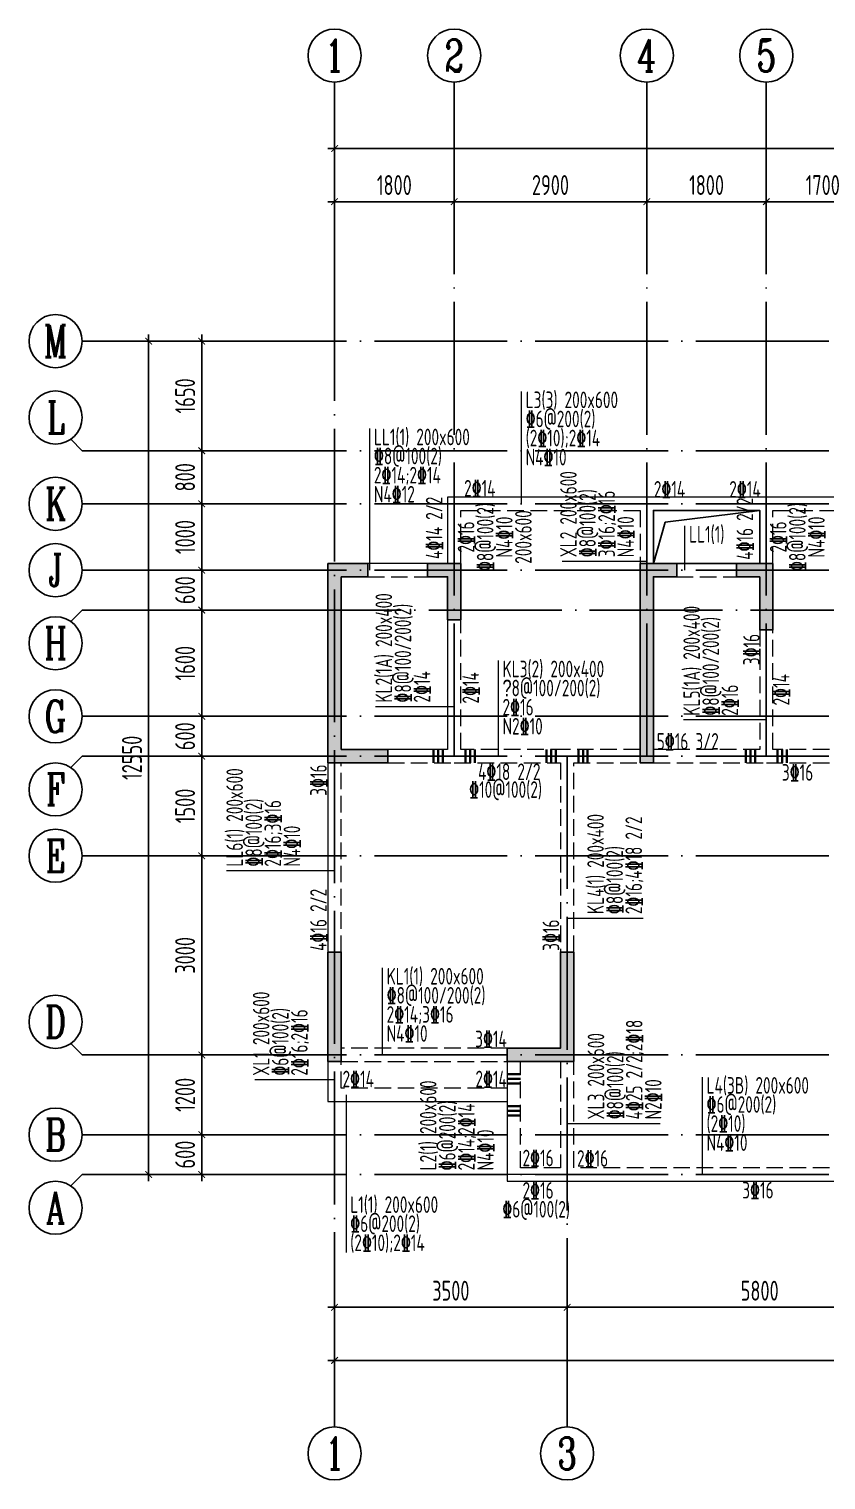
# Model space of a CAD drawing. Extents: x -812054 to 22247, y -644080 to 1003627.
# Drawn here: x -256271 to -244273, y -438365 to -416515 of the extents above; entities that cross this region are included whole.
import ezdxf
from ezdxf.enums import TextEntityAlignment as Align

# ---------------------------------------------------------------- set-up
doc = ezdxf.new("R2010")
doc.units = 0
doc.header["$LTSCALE"] = 1000
doc.linetypes.add('DASH', pattern=[0.35, 0.25, -0.1])
doc.linetypes.add('DOTE', pattern=[2.42, 2, -0.2, 0.02, -0.2])
doc.layers.get('0').update_dxf_attribs({"linetype": 'CONTINUOUS'})
doc.layers.get('DEFPOINTS').update_dxf_attribs({"linetype": 'CONTINUOUS'})
for name, color, linetype in [('A-AXIS', 1, 'CONTINUOUS'), ('A-DOTE', 10, 'DOTE'), ('AXIS_NUM', 7, 'CONTINUOUS'), ('S-D洞口', 4, 'CONTINUOUS'), ('S-L主梁线', 4, 'DASH'), ('S-L梁编号', 6, 'CONTINUOUS'), ('S-L梁配筋', 7, 'CONTINUOUS'), ('S-Q墙填充', 252, 'CONTINUOUS'), ('S-Q墙实线', 6, 'CONTINUOUS'), ('S-Y一般标注', 3, 'CONTINUOUS')]:
    doc.layers.add(name, color=color, linetype=linetype)
doc.layers.add('梁附加箍筋', color=1, linetype='CONTINUOUS', lineweight=35)
doc.styles.add('TSSD_Axis', font='complex.shx', dxfattribs={"width": 0.7, "bigfont": 'hztxt.shx'})
doc.styles.add('TSSD_DIMENSION', font='Tssdeng.shx', dxfattribs={"width": 0.7, "bigfont": 'tssdchn.shx'})
doc.styles.add('TSSD_REIN', font='tssdeng.shx', dxfattribs={"width": 0.7, "height": 300, "bigfont": 'tssdchn.shx'})
doc.dimstyles.new('TSSD_100_100', dxfattribs={"dimtxt": 300, "dimasz": 100, "dimexe": 100, "dimexo": 250, "dimgap": 100, "dimtad": 1, "dimdec": 0, "dimzin": 0, "dimdsep": 46, "dimtxsty": 'TSSD_DIMENSION', "dimblk": 'ARCHTICK', "dimcen": 0, "dimdle": 100, "dimclrt": 7, "dimadec": 0, "dimazin": 0, "dimtfac": 1, "dimtdec": 0, "dimtix": 1, "dimtmove": 2, "dimatfit": 3, "dimldrblk": 'ARCHTICK', "dimfxl": 1, "dimtolj": 1, "dimtzin": 0, "dimarcsym": 0})

# ---------------------------------------------------------------- blocks, each defined once
blk = doc.blocks.new('ts_axno')
at = {"color": 0, "linetype": 'ByBlock', "lineweight": -2}
blk.add_circle((0, 0), 0.5, dxfattribs=at)
at = {"color": 0, "linetype": 'ByBlock', "lineweight": -2, "style": 'TSSD_Axis', "width": 0.7}
blk.add_attdef('A', text='', height=0.6, dxfattribs=at).set_placement((0, 0), align=Align.MIDDLE_CENTER)
blk = doc.blocks.new('_ArchTick')
at = {"color": 0, "linetype": 'ByBlock', "const_width": 0.15}
blk.add_lwpolyline([(-0.5, -0.5), (0.5, 0.5)], dxfattribs=at)
blk = doc.blocks.new('*D137')
at = {"layer": 'DEFPOINTS', "color": 0, "transparency": 16777216}
for p in [(6400, 19250), (4600, 18250), (6400, 18250)]:
    blk.add_point(p, dxfattribs=at)
at = {"layer": 'S-Y一般标注', "color": 0, "lineweight": -2, "transparency": 16777216}
for p, q in [((4500, 19250), (6500, 19250)), ((4600, 18500), (4600, 19350)), ((6400, 18500), (6400, 19350))]:
    blk.add_line(p, q, dxfattribs=at)
at = {"layer": 'S-Y一般标注', "color": 0, "lineweight": -2, "transparency": 16777216, "xscale": 100, "yscale": 100, "zscale": 100, "rotation": 180}
blk.add_blockref('_ArchTick', (4600, 19250), dxfattribs=at)
at = {"layer": 'S-Y一般标注', "color": 0, "lineweight": -2, "transparency": 16777216, "xscale": 100, "yscale": 100, "zscale": 100}
blk.add_blockref('_ArchTick', (6400, 19250), dxfattribs=at)
at = {"layer": 'S-Y一般标注', "color": 7, "transparency": 16777216, "insert": (5500, 19500), "char_height": 300, "attachment_point": 5, "style": 'TSSD_DIMENSION'}
blk.add_mtext('\\A1;1800', dxfattribs=at)
blk = doc.blocks.new('*D138')
at = {"layer": 'DEFPOINTS', "color": 0, "transparency": 16777216}
for p in [(9300, 19250), (6400, 18250), (9300, 18250)]:
    blk.add_point(p, dxfattribs=at)
at = {"layer": 'S-Y一般标注', "color": 0, "lineweight": -2, "transparency": 16777216}
for p, q in [((6300, 19250), (9400, 19250)), ((6400, 18500), (6400, 19350)), ((9300, 18500), (9300, 19350))]:
    blk.add_line(p, q, dxfattribs=at)
at = {"layer": 'S-Y一般标注', "color": 0, "lineweight": -2, "transparency": 16777216, "xscale": 100, "yscale": 100, "zscale": 100, "rotation": 180}
blk.add_blockref('_ArchTick', (6400, 19250), dxfattribs=at)
at = {"layer": 'S-Y一般标注', "color": 0, "lineweight": -2, "transparency": 16777216, "xscale": 100, "yscale": 100, "zscale": 100}
blk.add_blockref('_ArchTick', (9300, 19250), dxfattribs=at)
at = {"layer": 'S-Y一般标注', "color": 7, "transparency": 16777216, "insert": (7850, 19500), "char_height": 300, "attachment_point": 5, "style": 'TSSD_DIMENSION'}
blk.add_mtext('\\A1;2900', dxfattribs=at)
blk = doc.blocks.new('*D139')
at = {"layer": 'DEFPOINTS', "color": 0, "transparency": 16777216}
for p in [(11100, 19250), (9300, 18250), (11100, 18250)]:
    blk.add_point(p, dxfattribs=at)
at = {"layer": 'S-Y一般标注', "color": 0, "lineweight": -2, "transparency": 16777216}
for p, q in [((9200, 19250), (11200, 19250)), ((9300, 18500), (9300, 19350)), ((11100, 18500), (11100, 19350))]:
    blk.add_line(p, q, dxfattribs=at)
at = {"layer": 'S-Y一般标注', "color": 0, "lineweight": -2, "transparency": 16777216, "xscale": 100, "yscale": 100, "zscale": 100, "rotation": 180}
blk.add_blockref('_ArchTick', (9300, 19250), dxfattribs=at)
at = {"layer": 'S-Y一般标注', "color": 0, "lineweight": -2, "transparency": 16777216, "xscale": 100, "yscale": 100, "zscale": 100}
blk.add_blockref('_ArchTick', (11100, 19250), dxfattribs=at)
at = {"layer": 'S-Y一般标注', "color": 7, "transparency": 16777216, "insert": (10200, 19500), "char_height": 300, "attachment_point": 5, "style": 'TSSD_DIMENSION'}
blk.add_mtext('\\A1;1800', dxfattribs=at)
blk = doc.blocks.new('*D140')
at = {"layer": 'DEFPOINTS', "color": 0, "transparency": 16777216}
for p in [(12800, 19250), (11100, 18250), (12800, 18250)]:
    blk.add_point(p, dxfattribs=at)
at = {"layer": 'S-Y一般标注', "color": 0, "lineweight": -2, "transparency": 16777216}
for p, q in [((11000, 19250), (12900, 19250)), ((11100, 18500), (11100, 19350)), ((12800, 18500), (12800, 19350))]:
    blk.add_line(p, q, dxfattribs=at)
at = {"layer": 'S-Y一般标注', "color": 0, "lineweight": -2, "transparency": 16777216, "xscale": 100, "yscale": 100, "zscale": 100, "rotation": 180}
blk.add_blockref('_ArchTick', (11100, 19250), dxfattribs=at)
at = {"layer": 'S-Y一般标注', "color": 0, "lineweight": -2, "transparency": 16777216, "xscale": 100, "yscale": 100, "zscale": 100}
blk.add_blockref('_ArchTick', (12800, 19250), dxfattribs=at)
at = {"layer": 'S-Y一般标注', "color": 7, "transparency": 16777216, "insert": (11950, 19500), "char_height": 300, "attachment_point": 5, "style": 'TSSD_DIMENSION'}
blk.add_mtext('\\A1;1700', dxfattribs=at)
blk = doc.blocks.new('*D159')
at = {"layer": 'DEFPOINTS', "color": 0, "transparency": 16777216}
for p in [(54600, 20050), (4600, 18250), (54600, 18250)]:
    blk.add_point(p, dxfattribs=at)
at = {"layer": 'S-Y一般标注', "color": 0, "lineweight": -2, "transparency": 16777216}
for p, q in [((4600, 18500), (4600, 20150)), ((54600, 18500), (54600, 20150)), ((4500, 20050), (54700, 20050))]:
    blk.add_line(p, q, dxfattribs=at)
at = {"layer": 'S-Y一般标注', "color": 0, "lineweight": -2, "transparency": 16777216, "xscale": 100, "yscale": 100, "zscale": 100, "rotation": 180}
blk.add_blockref('_ArchTick', (4600, 20050), dxfattribs=at)
at = {"layer": 'S-Y一般标注', "color": 0, "lineweight": -2, "transparency": 16777216, "xscale": 100, "yscale": 100, "zscale": 100}
blk.add_blockref('_ArchTick', (54600, 20050), dxfattribs=at)
at = {"layer": 'S-Y一般标注', "color": 7, "transparency": 16777216, "insert": (29600, 20300), "char_height": 300, "attachment_point": 5, "style": 'TSSD_DIMENSION'}
blk.add_mtext('\\A1;50000', dxfattribs=at)
blk = doc.blocks.new('*D160')
at = {"layer": 'DEFPOINTS', "color": 0, "transparency": 16777216}
for p in [(2600, 5200), (3600, 5200), (3600, 4600)]:
    blk.add_point(p, dxfattribs=at)
at = {"layer": 'S-Y一般标注', "color": 0, "lineweight": -2, "transparency": 16777216}
for p, q in [((2600, 5200), (2600, 5300)), ((3350, 5200), (2500, 5200)), ((2600, 4600), (2600, 5200)), ((3350, 4600), (2500, 4600)), ((2600, 4600), (2600, 4500))]:
    blk.add_line(p, q, dxfattribs=at)
at = {"layer": 'S-Y一般标注', "color": 0, "lineweight": -2, "transparency": 16777216, "xscale": 100, "yscale": 100, "zscale": 100}
for p, rotation in [((2600, 5200), 270), ((2600, 4600), 90)]:
    blk.add_blockref('_ArchTick', p, dxfattribs=dict(at, rotation=rotation))
at = {"layer": 'S-Y一般标注', "color": 7, "transparency": 16777216, "insert": (2350, 4900), "char_height": 300, "attachment_point": 5, "rotation": 90, "style": 'TSSD_DIMENSION'}
blk.add_mtext('\\A1;600', dxfattribs=at)
blk = doc.blocks.new('*D161')
at = {"layer": 'DEFPOINTS', "color": 0, "transparency": 16777216}
for p in [(2600, 10900), (3600, 10900), (3600, 9400)]:
    blk.add_point(p, dxfattribs=at)
at = {"layer": 'S-Y一般标注', "color": 0, "lineweight": -2, "transparency": 16777216}
for p, q in [((2600, 9300), (2600, 11000)), ((3350, 10900), (2500, 10900)), ((3350, 9400), (2500, 9400))]:
    blk.add_line(p, q, dxfattribs=at)
at = {"layer": 'S-Y一般标注', "color": 0, "lineweight": -2, "transparency": 16777216, "xscale": 100, "yscale": 100, "zscale": 100}
for p, rotation in [((2600, 10900), 90), ((2600, 9400), 270)]:
    blk.add_blockref('_ArchTick', p, dxfattribs=dict(at, rotation=rotation))
at = {"layer": 'S-Y一般标注', "color": 7, "transparency": 16777216, "insert": (2350, 10150), "char_height": 300, "attachment_point": 5, "rotation": 90, "style": 'TSSD_DIMENSION'}
blk.add_mtext('\\A1;1500', dxfattribs=at)
blk = doc.blocks.new('*D162')
at = {"layer": 'DEFPOINTS', "color": 0, "transparency": 16777216}
for p in [(2600, 11500), (3600, 11500), (3600, 10900)]:
    blk.add_point(p, dxfattribs=at)
at = {"layer": 'S-Y一般标注', "color": 0, "lineweight": -2, "transparency": 16777216}
for p, q in [((2600, 11500), (2600, 11600)), ((3350, 11500), (2500, 11500)), ((2600, 10900), (2600, 11500)), ((3350, 10900), (2500, 10900)), ((2600, 10900), (2600, 10800))]:
    blk.add_line(p, q, dxfattribs=at)
at = {"layer": 'S-Y一般标注', "color": 0, "lineweight": -2, "transparency": 16777216, "xscale": 100, "yscale": 100, "zscale": 100}
for p, rotation in [((2600, 11500), 270), ((2600, 10900), 90)]:
    blk.add_blockref('_ArchTick', p, dxfattribs=dict(at, rotation=rotation))
at = {"layer": 'S-Y一般标注', "color": 7, "transparency": 16777216, "insert": (2350, 11200), "char_height": 300, "attachment_point": 5, "rotation": 90, "style": 'TSSD_DIMENSION'}
blk.add_mtext('\\A1;600', dxfattribs=at)
blk = doc.blocks.new('*D163')
at = {"layer": 'DEFPOINTS', "color": 0, "transparency": 16777216}
for p in [(2600, 13100), (3600, 13100), (3600, 11500)]:
    blk.add_point(p, dxfattribs=at)
at = {"layer": 'S-Y一般标注', "color": 0, "lineweight": -2, "transparency": 16777216}
for p, q in [((2600, 11400), (2600, 13200)), ((3350, 13100), (2500, 13100)), ((3350, 11500), (2500, 11500))]:
    blk.add_line(p, q, dxfattribs=at)
at = {"layer": 'S-Y一般标注', "color": 0, "lineweight": -2, "transparency": 16777216, "xscale": 100, "yscale": 100, "zscale": 100}
for p, rotation in [((2600, 13100), 90), ((2600, 11500), 270)]:
    blk.add_blockref('_ArchTick', p, dxfattribs=dict(at, rotation=rotation))
at = {"layer": 'S-Y一般标注', "color": 7, "transparency": 16777216, "insert": (2350, 12300), "char_height": 300, "attachment_point": 5, "rotation": 90, "style": 'TSSD_DIMENSION'}
blk.add_mtext('\\A1;1600', dxfattribs=at)
blk = doc.blocks.new('*D164')
at = {"layer": 'DEFPOINTS', "color": 0, "transparency": 16777216}
for p in [(2600, 13700), (3600, 13700), (3600, 13100)]:
    blk.add_point(p, dxfattribs=at)
at = {"layer": 'S-Y一般标注', "color": 0, "lineweight": -2, "transparency": 16777216}
for p, q in [((2600, 13700), (2600, 13800)), ((3350, 13700), (2500, 13700)), ((2600, 13100), (2600, 13700)), ((3350, 13100), (2500, 13100)), ((2600, 13100), (2600, 13000))]:
    blk.add_line(p, q, dxfattribs=at)
at = {"layer": 'S-Y一般标注', "color": 0, "lineweight": -2, "transparency": 16777216, "xscale": 100, "yscale": 100, "zscale": 100}
for p, rotation in [((2600, 13700), 270), ((2600, 13100), 90)]:
    blk.add_blockref('_ArchTick', p, dxfattribs=dict(at, rotation=rotation))
at = {"layer": 'S-Y一般标注', "color": 7, "transparency": 16777216, "insert": (2350, 13400), "char_height": 300, "attachment_point": 5, "rotation": 90, "style": 'TSSD_DIMENSION'}
blk.add_mtext('\\A1;600', dxfattribs=at)
blk = doc.blocks.new('*D165')
at = {"layer": 'DEFPOINTS', "color": 0, "transparency": 16777216}
for p in [(2600, 14700), (3600, 14700), (3600, 13700)]:
    blk.add_point(p, dxfattribs=at)
at = {"layer": 'S-Y一般标注', "color": 0, "lineweight": -2, "transparency": 16777216}
for p, q in [((3350, 14700), (2500, 14700)), ((2600, 13600), (2600, 14800)), ((3350, 13700), (2500, 13700))]:
    blk.add_line(p, q, dxfattribs=at)
at = {"layer": 'S-Y一般标注', "color": 0, "lineweight": -2, "transparency": 16777216, "xscale": 100, "yscale": 100, "zscale": 100}
for p, rotation in [((2600, 14700), 90), ((2600, 13700), 270)]:
    blk.add_blockref('_ArchTick', p, dxfattribs=dict(at, rotation=rotation))
at = {"layer": 'S-Y一般标注', "color": 7, "transparency": 16777216, "insert": (2350, 14200), "char_height": 300, "attachment_point": 5, "rotation": 90, "style": 'TSSD_DIMENSION'}
blk.add_mtext('\\A1;1000', dxfattribs=at)
blk = doc.blocks.new('*D166')
at = {"layer": 'DEFPOINTS', "color": 0, "transparency": 16777216}
for p in [(1800, 17150), (3600, 17150), (3600, 4600)]:
    blk.add_point(p, dxfattribs=at)
at = {"layer": 'S-Y一般标注', "color": 0, "lineweight": -2, "transparency": 16777216}
for p, q in [((3350, 17150), (1700, 17150)), ((1800, 4500), (1800, 17250)), ((3350, 4600), (1700, 4600))]:
    blk.add_line(p, q, dxfattribs=at)
at = {"layer": 'S-Y一般标注', "color": 0, "lineweight": -2, "transparency": 16777216, "xscale": 100, "yscale": 100, "zscale": 100}
for p, rotation in [((1800, 17150), 90), ((1800, 4600), 270)]:
    blk.add_blockref('_ArchTick', p, dxfattribs=dict(at, rotation=rotation))
at = {"layer": 'S-Y一般标注', "color": 7, "transparency": 16777216, "insert": (1550, 10875), "char_height": 300, "attachment_point": 5, "rotation": 90, "style": 'TSSD_DIMENSION'}
blk.add_mtext('\\A1;12550', dxfattribs=at)
blk = doc.blocks.new('*D167')
at = {"layer": 'DEFPOINTS', "color": 0, "transparency": 16777216}
for p in [(2600, 15500), (3600, 15500), (3600, 14700)]:
    blk.add_point(p, dxfattribs=at)
at = {"layer": 'S-Y一般标注', "color": 0, "lineweight": -2, "transparency": 16777216}
for p, q in [((2600, 14600), (2600, 15600)), ((3350, 15500), (2500, 15500)), ((3350, 14700), (2500, 14700))]:
    blk.add_line(p, q, dxfattribs=at)
at = {"layer": 'S-Y一般标注', "color": 0, "lineweight": -2, "transparency": 16777216, "xscale": 100, "yscale": 100, "zscale": 100}
for p, rotation in [((2600, 15500), 90), ((2600, 14700), 270)]:
    blk.add_blockref('_ArchTick', p, dxfattribs=dict(at, rotation=rotation))
at = {"layer": 'S-Y一般标注', "color": 7, "transparency": 16777216, "insert": (2350, 15100), "char_height": 300, "attachment_point": 5, "rotation": 90, "style": 'TSSD_DIMENSION'}
blk.add_mtext('\\A1;800', dxfattribs=at)
blk = doc.blocks.new('*D168')
at = {"layer": 'DEFPOINTS', "color": 0, "transparency": 16777216}
for p in [(2600, 6400), (3600, 6400), (3600, 5200)]:
    blk.add_point(p, dxfattribs=at)
at = {"layer": 'S-Y一般标注', "color": 0, "lineweight": -2, "transparency": 16777216}
for p, q in [((3350, 6400), (2500, 6400)), ((2600, 5100), (2600, 6500)), ((3350, 5200), (2500, 5200))]:
    blk.add_line(p, q, dxfattribs=at)
at = {"layer": 'S-Y一般标注', "color": 0, "lineweight": -2, "transparency": 16777216, "xscale": 100, "yscale": 100, "zscale": 100}
for p, rotation in [((2600, 6400), 90), ((2600, 5200), 270)]:
    blk.add_blockref('_ArchTick', p, dxfattribs=dict(at, rotation=rotation))
at = {"layer": 'S-Y一般标注', "color": 7, "transparency": 16777216, "insert": (2350, 5800), "char_height": 300, "attachment_point": 5, "rotation": 90, "style": 'TSSD_DIMENSION'}
blk.add_mtext('\\A1;1200', dxfattribs=at)
blk = doc.blocks.new('*D169')
at = {"layer": 'DEFPOINTS', "color": 0, "transparency": 16777216}
for p in [(2600, 9400), (3600, 9400), (3600, 6400)]:
    blk.add_point(p, dxfattribs=at)
at = {"layer": 'S-Y一般标注', "color": 0, "lineweight": -2, "transparency": 16777216}
for p, q in [((3350, 9400), (2500, 9400)), ((2600, 6300), (2600, 9500)), ((3350, 6400), (2500, 6400))]:
    blk.add_line(p, q, dxfattribs=at)
at = {"layer": 'S-Y一般标注', "color": 0, "lineweight": -2, "transparency": 16777216, "xscale": 100, "yscale": 100, "zscale": 100}
for p, rotation in [((2600, 9400), 90), ((2600, 6400), 270)]:
    blk.add_blockref('_ArchTick', p, dxfattribs=dict(at, rotation=rotation))
at = {"layer": 'S-Y一般标注', "color": 7, "transparency": 16777216, "insert": (2350, 7900), "char_height": 300, "attachment_point": 5, "rotation": 90, "style": 'TSSD_DIMENSION'}
blk.add_mtext('\\A1;3000', dxfattribs=at)
blk = doc.blocks.new('*D174')
at = {"layer": 'DEFPOINTS', "color": 0, "transparency": 16777216}
for p in [(8100, 3600), (13900, 3600), (13900, 2600)]:
    blk.add_point(p, dxfattribs=at)
at = {"layer": 'S-Y一般标注', "color": 0, "lineweight": -2, "transparency": 16777216}
for p, q in [((8100, 3350), (8100, 2500)), ((13900, 3350), (13900, 2500)), ((8000, 2600), (14000, 2600))]:
    blk.add_line(p, q, dxfattribs=at)
at = {"layer": 'S-Y一般标注', "color": 0, "lineweight": -2, "transparency": 16777216, "xscale": 100, "yscale": 100, "zscale": 100, "rotation": 180}
blk.add_blockref('_ArchTick', (8100, 2600), dxfattribs=at)
at = {"layer": 'S-Y一般标注', "color": 0, "lineweight": -2, "transparency": 16777216, "xscale": 100, "yscale": 100, "zscale": 100}
blk.add_blockref('_ArchTick', (13900, 2600), dxfattribs=at)
at = {"layer": 'S-Y一般标注', "color": 7, "transparency": 16777216, "insert": (11000, 2850), "char_height": 300, "attachment_point": 5, "style": 'TSSD_DIMENSION'}
blk.add_mtext('\\A1;5800', dxfattribs=at)
blk = doc.blocks.new('*D182')
at = {"layer": 'DEFPOINTS', "color": 0, "transparency": 16777216}
for p in [(4600, 3600), (54600, 3600), (54600, 1800)]:
    blk.add_point(p, dxfattribs=at)
at = {"layer": 'S-Y一般标注', "color": 0, "lineweight": -2, "transparency": 16777216}
for p, q in [((4600, 3350), (4600, 1700)), ((54600, 3350), (54600, 1700)), ((4500, 1800), (54700, 1800))]:
    blk.add_line(p, q, dxfattribs=at)
at = {"layer": 'S-Y一般标注', "color": 0, "lineweight": -2, "transparency": 16777216, "xscale": 100, "yscale": 100, "zscale": 100, "rotation": 180}
blk.add_blockref('_ArchTick', (4600, 1800), dxfattribs=at)
at = {"layer": 'S-Y一般标注', "color": 0, "lineweight": -2, "transparency": 16777216, "xscale": 100, "yscale": 100, "zscale": 100}
blk.add_blockref('_ArchTick', (54600, 1800), dxfattribs=at)
at = {"layer": 'S-Y一般标注', "color": 7, "transparency": 16777216, "insert": (29600, 2050), "char_height": 300, "attachment_point": 5, "style": 'TSSD_DIMENSION'}
blk.add_mtext('\\A1;50000', dxfattribs=at)
blk = doc.blocks.new('*D184')
at = {"layer": 'DEFPOINTS', "color": 0, "transparency": 16777216}
for p in [(4600, 3600), (8100, 3600), (8100, 2600)]:
    blk.add_point(p, dxfattribs=at)
at = {"layer": 'S-Y一般标注', "color": 0, "lineweight": -2, "transparency": 16777216}
for p, q in [((4600, 3350), (4600, 2500)), ((8100, 3350), (8100, 2500)), ((4500, 2600), (8200, 2600))]:
    blk.add_line(p, q, dxfattribs=at)
at = {"layer": 'S-Y一般标注', "color": 0, "lineweight": -2, "transparency": 16777216, "xscale": 100, "yscale": 100, "zscale": 100, "rotation": 180}
blk.add_blockref('_ArchTick', (4600, 2600), dxfattribs=at)
at = {"layer": 'S-Y一般标注', "color": 0, "lineweight": -2, "transparency": 16777216, "xscale": 100, "yscale": 100, "zscale": 100}
blk.add_blockref('_ArchTick', (8100, 2600), dxfattribs=at)
at = {"layer": 'S-Y一般标注', "color": 7, "transparency": 16777216, "insert": (6350, 2850), "char_height": 300, "attachment_point": 5, "style": 'TSSD_DIMENSION'}
blk.add_mtext('\\A1;3500', dxfattribs=at)
blk = doc.blocks.new('*D198')
at = {"layer": 'DEFPOINTS', "color": 0, "transparency": 16777216}
for p in [(2600, 17150), (3600, 17150), (3600, 15500)]:
    blk.add_point(p, dxfattribs=at)
at = {"layer": 'S-Y一般标注', "color": 0, "lineweight": -2, "transparency": 16777216}
for p, q in [((3350, 17150), (2500, 17150)), ((2600, 15400), (2600, 17250)), ((3350, 15500), (2500, 15500))]:
    blk.add_line(p, q, dxfattribs=at)
at = {"layer": 'S-Y一般标注', "color": 0, "lineweight": -2, "transparency": 16777216, "xscale": 100, "yscale": 100, "zscale": 100}
for p, rotation in [((2600, 17150), 90), ((2600, 15500), 270)]:
    blk.add_blockref('_ArchTick', p, dxfattribs=dict(at, rotation=rotation))
at = {"layer": 'S-Y一般标注', "color": 7, "transparency": 16777216, "insert": (2350, 16325), "char_height": 300, "attachment_point": 5, "rotation": 90, "style": 'TSSD_DIMENSION'}
blk.add_mtext('\\A1;1650', dxfattribs=at)
blk = doc.blocks.new('20210807.15312078')
at = {"layer": 'S-Q墙填充'}
h = blk.add_hatch(color=252, dxfattribs=at)
h.dxf.hatch_style = 1
h.paths.add_polyline_path([(61116, 65940), (61516, 65940), (61516, 66140), (60916, 66140), (60916, 63140), (61816, 63140), (61816, 63340), (61116, 63340)])
h = blk.add_hatch(color=252, dxfattribs=at)
h.dxf.hatch_style = 1
h.paths.add_polyline_path([(62916, 66140), (62416, 66140), (62416, 65940), (62716, 65940), (62716, 65290), (62916, 65290)])
h = blk.add_hatch(color=252, dxfattribs=at)
h.dxf.hatch_style = 1
h.paths.add_polyline_path([(65616, 66140), (65616, 63140), (65816, 63140), (65816, 65940), (66166, 65940), (66166, 66140)])
h = blk.add_hatch(color=252, dxfattribs=at)
h.dxf.hatch_style = 1
h.paths.add_polyline_path([(67416, 65940), (67416, 65140), (67616, 65140), (67616, 66140), (67066, 66140), (67066, 65940)])
h = blk.add_hatch(color=252, dxfattribs=at)
h.dxf.hatch_style = 1
h.paths.add_polyline_path([(61116, 58640), (61116, 60290), (60916, 60290), (60916, 58640)])
h = blk.add_hatch(color=252, dxfattribs=at)
h.dxf.hatch_style = 1
h.paths.add_polyline_path([(64616, 60290), (64416, 60290), (64416, 58840), (63716, 58840), (63616, 58840), (63616, 58640), (63716, 58640), (64616, 58640)])
at = {"layer": 'S-D洞口', "color": 5}
blk.add_lwpolyline([(65816, 66140), (67416, 66140), (67416, 66940), (65816, 66940), (65816, 66140), (65993, 66762), (67416, 66940)], dxfattribs=at)
at = {"layer": 'S-L主梁线', "linetype": 'ByBlock', "lineweight": 18}
for p, q in [((62716, 67140), (62716, 66140)), ((65716, 67140), (62716, 67140)), ((67516, 67140), (65716, 67140)), ((69116, 67140), (67516, 67140)), ((65816, 66940), (67416, 66940)), ((65816, 66140), (65816, 66940)), ((67416, 66940), (67416, 66140)), ((62416, 66140), (61516, 66140)), ((67066, 66140), (66166, 66140)), ((62716, 65290), (62716, 63340)), ((62716, 63340), (61816, 63340)), ((60916, 63140), (60916, 60290)), ((60916, 58640), (60916, 58040)), ((63616, 58640), (63616, 56840)), ((60916, 58040), (63616, 58040)), ((63616, 56840), (64516, 56840)), ((64516, 56840), (82516, 56840))]:
    blk.add_line(p, q, dxfattribs=at)
at = {"layer": 'S-L主梁线', "linetype": 'DASH', "lineweight": 18}
for p, q in [((62916, 66940), (65616, 66940)), ((62916, 66140), (62916, 66940)), ((65616, 66940), (65616, 66140)), ((67616, 66940), (69116, 66940)), ((67616, 66140), (67616, 66940)), ((61516, 65940), (62416, 65940)), ((66166, 65940), (67066, 65940)), ((62916, 63340), (62916, 65290)), ((67416, 65140), (67416, 63340)), ((67616, 63340), (67616, 65140)), ((64516, 63340), (62916, 63340)), ((65616, 63340), (64516, 63340)), ((67416, 63340), (65816, 63340)), ((70216, 63340), (67616, 63340)), ((61116, 60290), (61116, 63140)), ((61816, 63140), (62816, 63140)), ((62816, 63140), (64416, 63140)), ((64416, 63140), (64416, 60290)), ((64616, 63140), (65616, 63140)), ((64616, 60290), (64616, 63140)), ((65816, 63140), (67516, 63140)), ((67516, 63140), (70216, 63140)), ((63616, 58840), (61116, 58840)), ((61116, 58640), (63616, 58640)), ((61116, 58240), (61116, 58640)), ((63816, 57040), (63816, 58640)), ((64416, 58640), (64416, 57040)), ((64616, 57040), (64616, 58640)), ((63616, 58240), (61116, 58240)), ((64416, 57040), (63816, 57040)), ((70216, 57040), (64616, 57040))]:
    blk.add_line(p, q, dxfattribs=at)
at = {"layer": 'S-Q墙实线'}
for points in [[(61116, 65940), (61516, 65940), (61516, 66140), (60916, 66140), (60916, 63140), (61816, 63140), (61816, 63340), (61116, 63340)], [(62916, 66140), (62416, 66140), (62416, 65940), (62716, 65940), (62716, 65290), (62916, 65290)], [(65616, 66140), (65616, 63140), (65816, 63140), (65816, 65940), (66166, 65940), (66166, 66140)], [(67416, 65940), (67416, 65140), (67616, 65140), (67616, 66140), (67066, 66140), (67066, 65940)], [(61116, 58640), (61116, 60290), (60916, 60290), (60916, 58640)]]:
    blk.add_lwpolyline(points, close=True, dxfattribs=at)
blk.add_lwpolyline([(63716, 58840), (63616, 58840), (63616, 58640), (63716, 58640), (64616, 58640), (64616, 60290), (64416, 60290), (64416, 58840), (63716, 58840)], dxfattribs=at)
blk = doc.blocks.new('20210726.16395156')
at = {"layer": 'A-AXIS'}
for p, q in [((4600, 18249.9), (4600, 21049.9)), ((6400, 18249.9), (6400, 21049.9)), ((9300, 18249.9), (9300, 21049.9)), ((11100, 18249.9), (11100, 21049.9)), ((3600, 17150), (800, 17150)), ((800, 15500), (628.4, 15671.7)), ((3600, 15500), (800, 15500)), ((3600, 14700), (800, 14700)), ((3600, 13700), (800, 13700)), ((800, 13100.3), (628.4, 12928.7)), ((3600, 13100.3), (800, 13100.3)), ((3600, 11500), (800, 11500)), ((800, 10900), (628.4, 10728.4)), ((3600, 10900), (800, 10900)), ((3600, 9400), (800, 9400)), ((800, 6400), (628.4, 6571.7)), ((3600, 6400), (800, 6400)), ((3600, 5200), (800, 5200)), ((800, 4600), (628.4, 4428.4)), ((3600, 4600), (800, 4600)), ((4600, 3600), (4600, 800)), ((8100, 3600), (8100, 800))]:
    blk.add_line(p, q, dxfattribs=at)
at = {"layer": 'A-DOTE'}
for p, q in [((4600, 18249.9), (4600, 3600)), ((6400, 10900), (6400, 18249.9)), ((9300, 10900), (9300, 18249.9)), ((11100, 10900), (11100, 18249.9)), ((55600, 17150), (3600, 17150)), ((55600, 15500), (3600, 15500)), ((55600, 14700), (3600, 14700)), ((55600, 13700), (3600, 13700)), ((3600, 13100.3), (55600, 13100.3)), ((55600, 11500), (3600, 11500)), ((55600, 10900), (3600, 10900)), ((8100, 10900), (8100, 3600)), ((55600, 9400), (3600, 9400)), ((55600, 6400), (3600, 6400)), ((55600, 5200), (3600, 5200)), ((55600, 4600), (3600, 4600))]:
    blk.add_line(p, q, dxfattribs=at)
at = {"layer": 'A-AXIS'}
ref = blk.add_blockref('ts_axno', (4600, 21449.9), dxfattribs=dict(at, xscale=800, yscale=800, zscale=800))
ref.add_attrib('1', '1', dxfattribs={"layer": 'AXIS_NUM', "height": 480, "style": 'TSSD_Axis', "width": 0.7}).set_placement((4600, 21449.9), align=Align.MIDDLE_CENTER)
ref = blk.add_blockref('ts_axno', (6400, 21449.9), dxfattribs=dict(at, xscale=800, yscale=800, zscale=800))
ref.add_attrib('2', '2', dxfattribs={"layer": 'AXIS_NUM', "height": 480, "style": 'TSSD_Axis', "width": 0.7}).set_placement((6400, 21449.9), align=Align.MIDDLE_CENTER)
ref = blk.add_blockref('ts_axno', (9300, 21449.9), dxfattribs=dict(at, xscale=800, yscale=800, zscale=800))
ref.add_attrib('3', '4', dxfattribs={"layer": 'AXIS_NUM', "height": 480, "style": 'TSSD_Axis', "width": 0.7}).set_placement((9300, 21449.9), align=Align.MIDDLE_CENTER)
ref = blk.add_blockref('ts_axno', (11100, 21449.9), dxfattribs=dict(at, xscale=800, yscale=800, zscale=800))
ref.add_attrib('4', '5', dxfattribs={"layer": 'AXIS_NUM', "height": 480, "style": 'TSSD_Axis', "width": 0.7}).set_placement((11100, 21449.9), align=Align.MIDDLE_CENTER)
ref = blk.add_blockref('ts_axno', (400, 17150), dxfattribs=dict(at, xscale=800, yscale=800, zscale=800))
ref.add_attrib('G', 'M', dxfattribs={"layer": 'AXIS_NUM', "height": 480, "style": 'TSSD_Axis', "width": 0.7}).set_placement((400, 17150), align=Align.MIDDLE_CENTER)
ref = blk.add_blockref('ts_axno', (400, 16000), dxfattribs=dict(at, xscale=800, yscale=800, zscale=800))
ref.add_attrib('G', 'L', dxfattribs={"layer": 'AXIS_NUM', "height": 480, "style": 'TSSD_Axis', "width": 0.7}).set_placement((400, 16000), align=Align.MIDDLE_CENTER)
ref = blk.add_blockref('ts_axno', (400, 14700), dxfattribs=dict(at, xscale=800, yscale=800, zscale=800))
ref.add_attrib('G', 'K', dxfattribs={"layer": 'AXIS_NUM', "height": 480, "style": 'TSSD_Axis', "width": 0.7}).set_placement((400, 14700), align=Align.MIDDLE_CENTER)
ref = blk.add_blockref('ts_axno', (400, 13700), dxfattribs=dict(at, xscale=800, yscale=800, zscale=800))
ref.add_attrib('G', 'J', dxfattribs={"layer": 'AXIS_NUM', "height": 480, "style": 'TSSD_Axis', "width": 0.7}).set_placement((400, 13700), align=Align.MIDDLE_CENTER)
ref = blk.add_blockref('ts_axno', (400, 12600.3), dxfattribs=dict(at, xscale=800, yscale=800, zscale=800))
ref.add_attrib('C', 'H', dxfattribs={"layer": 'AXIS_NUM', "height": 480, "style": 'TSSD_Axis', "width": 0.7}).set_placement((400, 12600.3), align=Align.MIDDLE_CENTER)
ref = blk.add_blockref('ts_axno', (400, 11500), dxfattribs=dict(at, xscale=800, yscale=800, zscale=800))
ref.add_attrib('D', 'G', dxfattribs={"layer": 'AXIS_NUM', "height": 480, "style": 'TSSD_Axis', "width": 0.7}).set_placement((400, 11500), align=Align.MIDDLE_CENTER)
ref = blk.add_blockref('ts_axno', (400, 10400), dxfattribs=dict(at, xscale=800, yscale=800, zscale=800))
ref.add_attrib('C', 'F', dxfattribs={"layer": 'AXIS_NUM', "height": 480, "style": 'TSSD_Axis', "width": 0.7}).set_placement((400, 10400), align=Align.MIDDLE_CENTER)
ref = blk.add_blockref('ts_axno', (400, 9400), dxfattribs=dict(at, xscale=800, yscale=800, zscale=800))
ref.add_attrib('B', 'E', dxfattribs={"layer": 'AXIS_NUM', "height": 480, "style": 'TSSD_Axis', "width": 0.7}).set_placement((400, 9400), align=Align.MIDDLE_CENTER)
ref = blk.add_blockref('ts_axno', (400, 6900), dxfattribs=dict(at, xscale=800, yscale=800, zscale=800, rotation=180))
ref.add_attrib('C', 'D', dxfattribs={"layer": 'AXIS_NUM', "height": 480, "style": 'TSSD_Axis', "width": 0.7}).set_placement((400, 6900), align=Align.MIDDLE_CENTER)
ref = blk.add_blockref('ts_axno', (400, 5200), dxfattribs=dict(at, xscale=800, yscale=800, zscale=800))
ref.add_attrib('A', 'B', dxfattribs={"layer": 'AXIS_NUM', "height": 480, "style": 'TSSD_Axis', "width": 0.7}).set_placement((400, 5200), align=Align.MIDDLE_CENTER)
ref = blk.add_blockref('ts_axno', (400, 4100), dxfattribs=dict(at, xscale=800, yscale=800, zscale=800))
ref.add_attrib('F', 'A', dxfattribs={"layer": 'AXIS_NUM', "height": 480, "style": 'TSSD_Axis', "width": 0.7}).set_placement((400, 4100), align=Align.MIDDLE_CENTER)
ref = blk.add_blockref('ts_axno', (4600, 400), dxfattribs=dict(at, xscale=-800, yscale=800, zscale=800, rotation=180))
ref.add_attrib('1', '1', dxfattribs={"layer": 'AXIS_NUM', "height": 480, "style": 'TSSD_Axis', "width": 0.7}).set_placement((4600, 400), align=Align.MIDDLE_CENTER)
ref = blk.add_blockref('ts_axno', (8100, 400), dxfattribs=dict(at, xscale=-800, yscale=800, zscale=800, rotation=180))
ref.add_attrib('2', '3', dxfattribs={"layer": 'AXIS_NUM', "height": 480, "style": 'TSSD_Axis', "width": 0.7}).set_placement((8100, 400), align=Align.MIDDLE_CENTER)
at = {"layer": 'S-Y一般标注'}
for base, p1, p2, picture, middle in [((54600, 20049.9), (4600, 18249.9), (54600, 18249.9), '*D159', (29600, 20299.9)), ((6400, 19249.9), (4600, 18249.9), (6400, 18249.9), '*D137', (5500, 19499.9)), ((9300, 19249.9), (6400, 18249.9), (9300, 18249.9), '*D138', (7850, 19499.9)), ((11100, 19249.9), (9300, 18249.9), (11100, 18249.9), '*D139', (10200, 19499.9)), ((12800, 19249.9), (11100, 18249.9), (12800, 18249.9), '*D140', (11950, 19499.9)), ((54600, 1800), (4600, 3600), (54600, 3600), '*D182', (29600, 2050)), ((8100, 2600), (4600, 3600), (8100, 3600), '*D184', (6350, 2850)), ((13900, 2600), (8100, 3600), (13900, 3600), '*D174', (11000, 2850))]:
    dim = blk.add_linear_dim(base=base, p1=p1, p2=p2, dimstyle='TSSD_100_100', dxfattribs=at)
    dim.commit()
    dim.dimension.update_dxf_attribs({"geometry": picture, "text_midpoint": middle})
for base, p1, p2, picture, middle in [((1800, 17150), (3600, 4600), (3600, 17150), '*D166', (1550, 10875)), ((2600, 17150), (3600, 15500), (3600, 17150), '*D198', (2350, 16325)), ((2600, 15500), (3600, 14700), (3600, 15500), '*D167', (2350, 15100)), ((2600, 14700), (3600, 13700), (3600, 14700), '*D165', (2350, 14200)), ((2600, 13700), (3600, 13100.3), (3600, 13700), '*D164', (2350, 13400.2)), ((2600, 13100.3), (3600, 11500), (3600, 13100.3), '*D163', (2350, 12300.2)), ((2600, 11500), (3600, 10900), (3600, 11500), '*D162', (2350, 11200)), ((2600, 10900), (3600, 9400), (3600, 10900), '*D161', (2350, 10150)), ((2600, 9400), (3600, 6400), (3600, 9400), '*D169', (2350, 7900)), ((2600, 6400), (3600, 5200), (3600, 6400), '*D168', (2350, 5800)), ((2600, 5200), (3600, 4600), (3600, 5200), '*D160', (2350, 4900))]:
    dim = blk.add_linear_dim(base=base, p1=p1, p2=p2, angle=90, dimstyle='TSSD_100_100', dxfattribs=at)
    dim.commit()
    dim.dimension.update_dxf_attribs({"geometry": picture, "text_midpoint": middle})

msp = doc.modelspace()

# ---------------------------------------------------------------- linework, layer by layer
at = {"layer": 'S-L梁编号', "lineweight": 18}
for p, q in [((-248857.44, -423664.69), (-248857.44, -421974.11)), ((-251141.79, -424664.69), (-251141.79, -422532.83)), ((-246396.87, -424664.69), (-246396.87, -423998.47)), ((-246971.33, -424531.81), (-248247.23, -424531.81)), ((-249205.47, -427464.69), (-249205.47, -426026.7)), ((-249871.33, -426720.3), (-251055.01, -426720.3)), ((-245171.33, -426918.74), (-246420.47, -426918.74)), ((-251671.33, -429190.82), (-253300.55, -429190.82)), ((-248171.33, -429905.73), (-247023.28, -429905.73)), ((-250950.21, -431964.69), (-250950.21, -430653.93)), ((-251671.33, -432338.99), (-252872.43, -432338.99)), ((-246134.24, -433764.53), (-246134.24, -432297.35)), ((-251498.34, -432564.69), (-251498.34, -434937)), ((-248171.33, -432997.62), (-246767.51, -432997.62)), ((-247935.05, -433765.66), (-250387.08, -433765.66))]:
    msp.add_line(p, q, dxfattribs=at)
at = {"layer": '梁附加箍筋', "lineweight": 35}
for p, q in [((-250181.32, -427564.69), (-250181.32, -427364.69)), ((-250111.32, -427564.69), (-250111.32, -427364.69)), ((-250041.32, -427564.69), (-250041.32, -427364.69)), ((-249701.32, -427564.69), (-249701.32, -427364.69)), ((-249631.32, -427564.69), (-249631.32, -427364.69)), ((-249561.32, -427564.69), (-249561.32, -427364.69)), ((-248481.33, -427564.69), (-248481.33, -427364.69)), ((-248411.33, -427564.69), (-248411.33, -427364.69)), ((-248341.33, -427564.69), (-248341.33, -427364.69)), ((-248001.33, -427564.69), (-248001.33, -427364.69)), ((-247931.33, -427564.69), (-247931.33, -427364.69)), ((-247861.33, -427564.69), (-247861.33, -427364.69)), ((-245481.33, -427564.69), (-245481.33, -427364.69)), ((-245411.33, -427564.69), (-245411.33, -427364.69)), ((-245341.33, -427564.69), (-245341.33, -427364.69)), ((-245001.33, -427564.69), (-245001.33, -427364.69)), ((-244931.33, -427564.69), (-244931.33, -427364.69)), ((-244861.33, -427564.69), (-244861.33, -427364.69)), ((-248871.41, -432254.69), (-249071.41, -432254.69)), ((-248871.41, -432324.69), (-249071.41, -432324.69)), ((-248871.41, -432394.69), (-249071.41, -432394.69)), ((-248871.41, -432734.69), (-249071.41, -432734.69)), ((-248871.41, -432804.69), (-249071.41, -432804.69)), ((-248871.41, -432874.69), (-249071.41, -432874.69))]:
    msp.add_line(p, q, dxfattribs=at)

# ---------------------------------------------------------------- block references
at = {"layer": 'A-DOTE'}
msp.add_blockref('20210726.16395156', (-256271.34, -438364.74), dxfattribs=at)
at = {"layer": 'S-Q墙填充'}
msp.add_blockref('20210807.15312078', (-312686.98, -490704.25), dxfattribs=at)

# ---------------------------------------------------------------- texts
at = {"layer": 'S-L梁编号', "color": 6, "style": 'TSSD_REIN', "width": 0.7}
for s, p in [('L3(3) 200x600', (-248794.94, -422224.11)), ('LL1(1) 200x600', (-251079.29, -422782.83)), ('LL1(1)', (-246334.37, -424248.47)), ('KL3(2) 200x400', (-249142.97, -426276.7)), ('KL1(1) 200x600', (-250887.71, -430903.93)), ('L4(3B) 200x600', (-246071.74, -432547.35)), ('L1(1) 200x600', (-251435.84, -434342.77))]:
    msp.add_text(s, height=250, dxfattribs=at).set_placement(p)
for s, p in [('XL2 200x600', (-248026.08, -424469.31)), ('KL2(1A) 200x400', (-250805.01, -426657.8)), ('KL5(1A) 200x400', (-246170.47, -426856.24)), ('LL6(1) 200x600', (-253050.55, -429128.32)), ('KL4(1) 200x400', (-247617.51, -429843.23)), ('XL1 200x600', (-252651.27, -432276.49)), ('XL3 200x600', (-247610.78, -432935.12)), ('L2(1) 200x600', (-250137.08, -433703.16))]:
    msp.add_text(s, height=250, rotation=90, dxfattribs=at).set_placement(p)
at = {"layer": 'S-L梁配筋', "color": 7, "style": 'TSSD_REIN', "width": 0.7}
for s, p in [('%%1326@200(2)', (-248794.94, -422511.61)), ('(2%%13210);2%%13214', (-248794.94, -422799.11)), ('%%1328@100(2)', (-251079.29, -423070.33)), ('N4%%13210', (-248794.94, -423086.61)), ('2%%13214;2%%13214', (-251079.29, -423357.83)), ('N4%%13212', (-251079.29, -423645.33)), ('2%%13214', (-249721.32, -423555.49)), ('\ue5328@100/200(2)', (-249142.97, -426564.2)), ('2%%13216', (-249142.97, -426851.7)), ('N2%%13210', (-249142.97, -427139.2)), ('5%%13216 3/2', (-246821.33, -427367.26)), ('3%%13216', (-244937.19, -427834.74)), ('%%13210@100(2)', (-249645.2, -428092.5)), ('%%1328@100/200(2)', (-250887.71, -431191.43)), ('2%%13214;3%%13216', (-250887.71, -431478.93)), ('N4%%13210', (-250887.71, -431766.43)), ('%%1326@200(2)', (-246071.74, -432834.85)), ('(2%%13210)', (-246071.74, -433122.35)), ('N4%%13210', (-246071.74, -433409.85)), ('2%%13216', (-248841.99, -433640.63)), ('2%%13216', (-248021.32, -433647.66)), ('2%%13216', (-248841.99, -434129.11)), ('3%%13216', (-245534.03, -434125.79)), ('%%1326@100(2)', (-249146.59, -434412.76)), ('%%1326@200(2)', (-251435.84, -434630.27)), ('(2%%13210);2%%13214', (-251435.84, -434917.77))]:
    msp.add_text(s, height=250, dxfattribs=at).set_placement(p)
for p in [(-246391.94, -423572.03), (-245256.01, -423572.03)]:
    msp.add_text('2%%13214', height=250, dxfattribs=at).set_placement(p, align=Align.RIGHT)
at = {"layer": 'S-L梁配筋', "color": 1, "style": 'TSSD_REIN', "width": 0.7}
msp.add_text('4%%13214 2/2', height=250, rotation=90, dxfattribs=at).set_placement((-249972.63, -424026.92), align=Align.BOTTOM_CENTER)
at = {"layer": 'S-L梁配筋', "color": 7, "style": 'TSSD_REIN', "width": 0.7}
for s, p in [('%%1328@100(2)', (-249204.11, -424164.69)), ('4%%13216 2/2', (-245294.94, -424040.85)), ('%%1328@100(2)', (-244504.68, -424164.69)), ('N4%%13210', (-248916.61, -424164.69)), ('200x600', (-248629.11, -424164.69)), ('N4%%13210', (-244217.18, -424164.69)), ('2%%13216', (-249491.61, -424164.69)), ('2%%13216', (-244792.18, -424164.69))]:
    msp.add_text(s, height=250, rotation=90, dxfattribs=at).set_placement(p, align=Align.BOTTOM_CENTER)
for s, rotation, p in [('%%1328@100(2)', 90, (-247738.58, -424469.31)), ('N4%%13210', 90, (-247163.58, -424469.31)), ('%%1328@100/200(2)', 90, (-250517.51, -426657.8)), ('%%1328@100/200(2)', 90, (-245882.97, -426856.24)), ('3%%13216', 90, (-245270.13, -426095.16)), ('2%%13214', 90, (-250230.01, -426657.8)), ('2%%13216', 90, (-245595.47, -426856.24)), ('3%%13216', 90, (-251788.88, -428062.09)), ('2%%13216;3%%13216', 90, (-252475.55, -429128.32)), ('N4%%13210', 90, (-252188.05, -429128.32)), ('%%1328@100(2)', 90, (-247330.01, -429843.23)), ('4%%13216 2/2', 90, (-251788.88, -430397.04)), ('3%%13216', 90, (-248288.88, -430397.04)), ('%%1326@100(2)', 90, (-252363.77, -432276.49)), ('2%%13216;2%%13216', 90, (-252076.27, -432276.49)), ('4%%13225 2/2;2%%13218', 90, (-247035.78, -432935.12)), ('%%1328@100(2)', 90, (-247323.28, -432935.12)), ('2%%13214', 360, (-251551.65, -432451.79)), ('N2%%13210', 90, (-246748.28, -432935.12)), ('%%1326@200(2)', 90, (-249849.58, -433703.16)), ('2%%13214;2%%13214', 90, (-249562.08, -433703.16)), ('N4%%13210', 90, (-249274.58, -433703.16))]:
    msp.add_text(s, height=250, rotation=rotation, dxfattribs=at).set_placement(p)
at = {"layer": 'S-L梁配筋', "color": 1, "style": 'TSSD_REIN', "width": 0.7}
for s, p in [('3%%13216;2%%13216', (-247451.08, -424469.31)), ('%%1328@100(2)', (-252763.05, -429128.32)), ('2%%13216;4%%13218 2/2', (-247042.51, -429843.23))]:
    msp.add_text(s, height=250, rotation=90, dxfattribs=at).set_placement(p)
at = {"layer": 'S-L梁配筋', "color": 7, "style": 'TSSD_REIN', "width": 0.7}
for p in [(-249496.5, -426436.36), (-244822.92, -426464.69)]:
    msp.add_text('2%%13214', height=250, rotation=90, dxfattribs=at).set_placement(p, align=Align.CENTER)
at = {"layer": 'S-L梁配筋', "color": 1, "style": 'TSSD_REIN', "width": 0.7}
msp.add_text('4%%13218 2/2', height=250, dxfattribs=at).set_placement((-249511.02, -427824.47))
at = {"layer": 'S-L梁配筋', "color": 7, "style": 'TSSD_REIN', "width": 0.7}
for s, p in [('3%%13214', (-249078.02, -431847.99)), ('2%%13214', (-249078.02, -432451.79))]:
    msp.add_text(s, height=250, rotation=360, dxfattribs=at).set_placement(p, align=Align.RIGHT)

doc.saveas('drawing.dxf')
